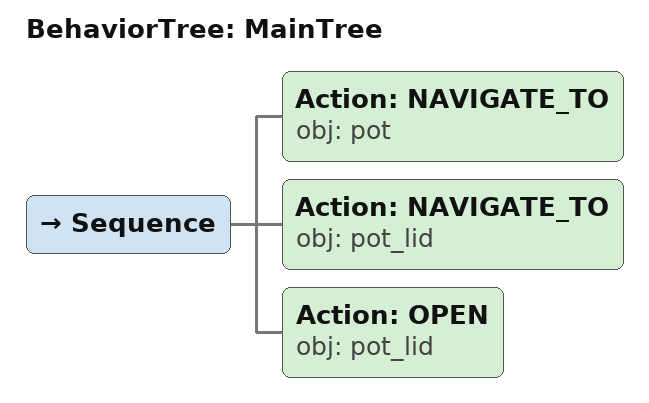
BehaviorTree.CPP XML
<root main_tree_to_execute="MainTree">
  <BehaviorTree ID="MainTree">
    <Sequence>
      <!-- Navigate to pot -->
      <Action ID="NAVIGATE_TO" obj="pot"/>
      <!-- Navigate to pot_lid -->
      <Action ID="NAVIGATE_TO" obj="pot_lid"/>
      <!-- Open pot_lid -->
      <Action ID="OPEN" obj="pot_lid"/>
    </Sequence>
  </BehaviorTree>
</root>
